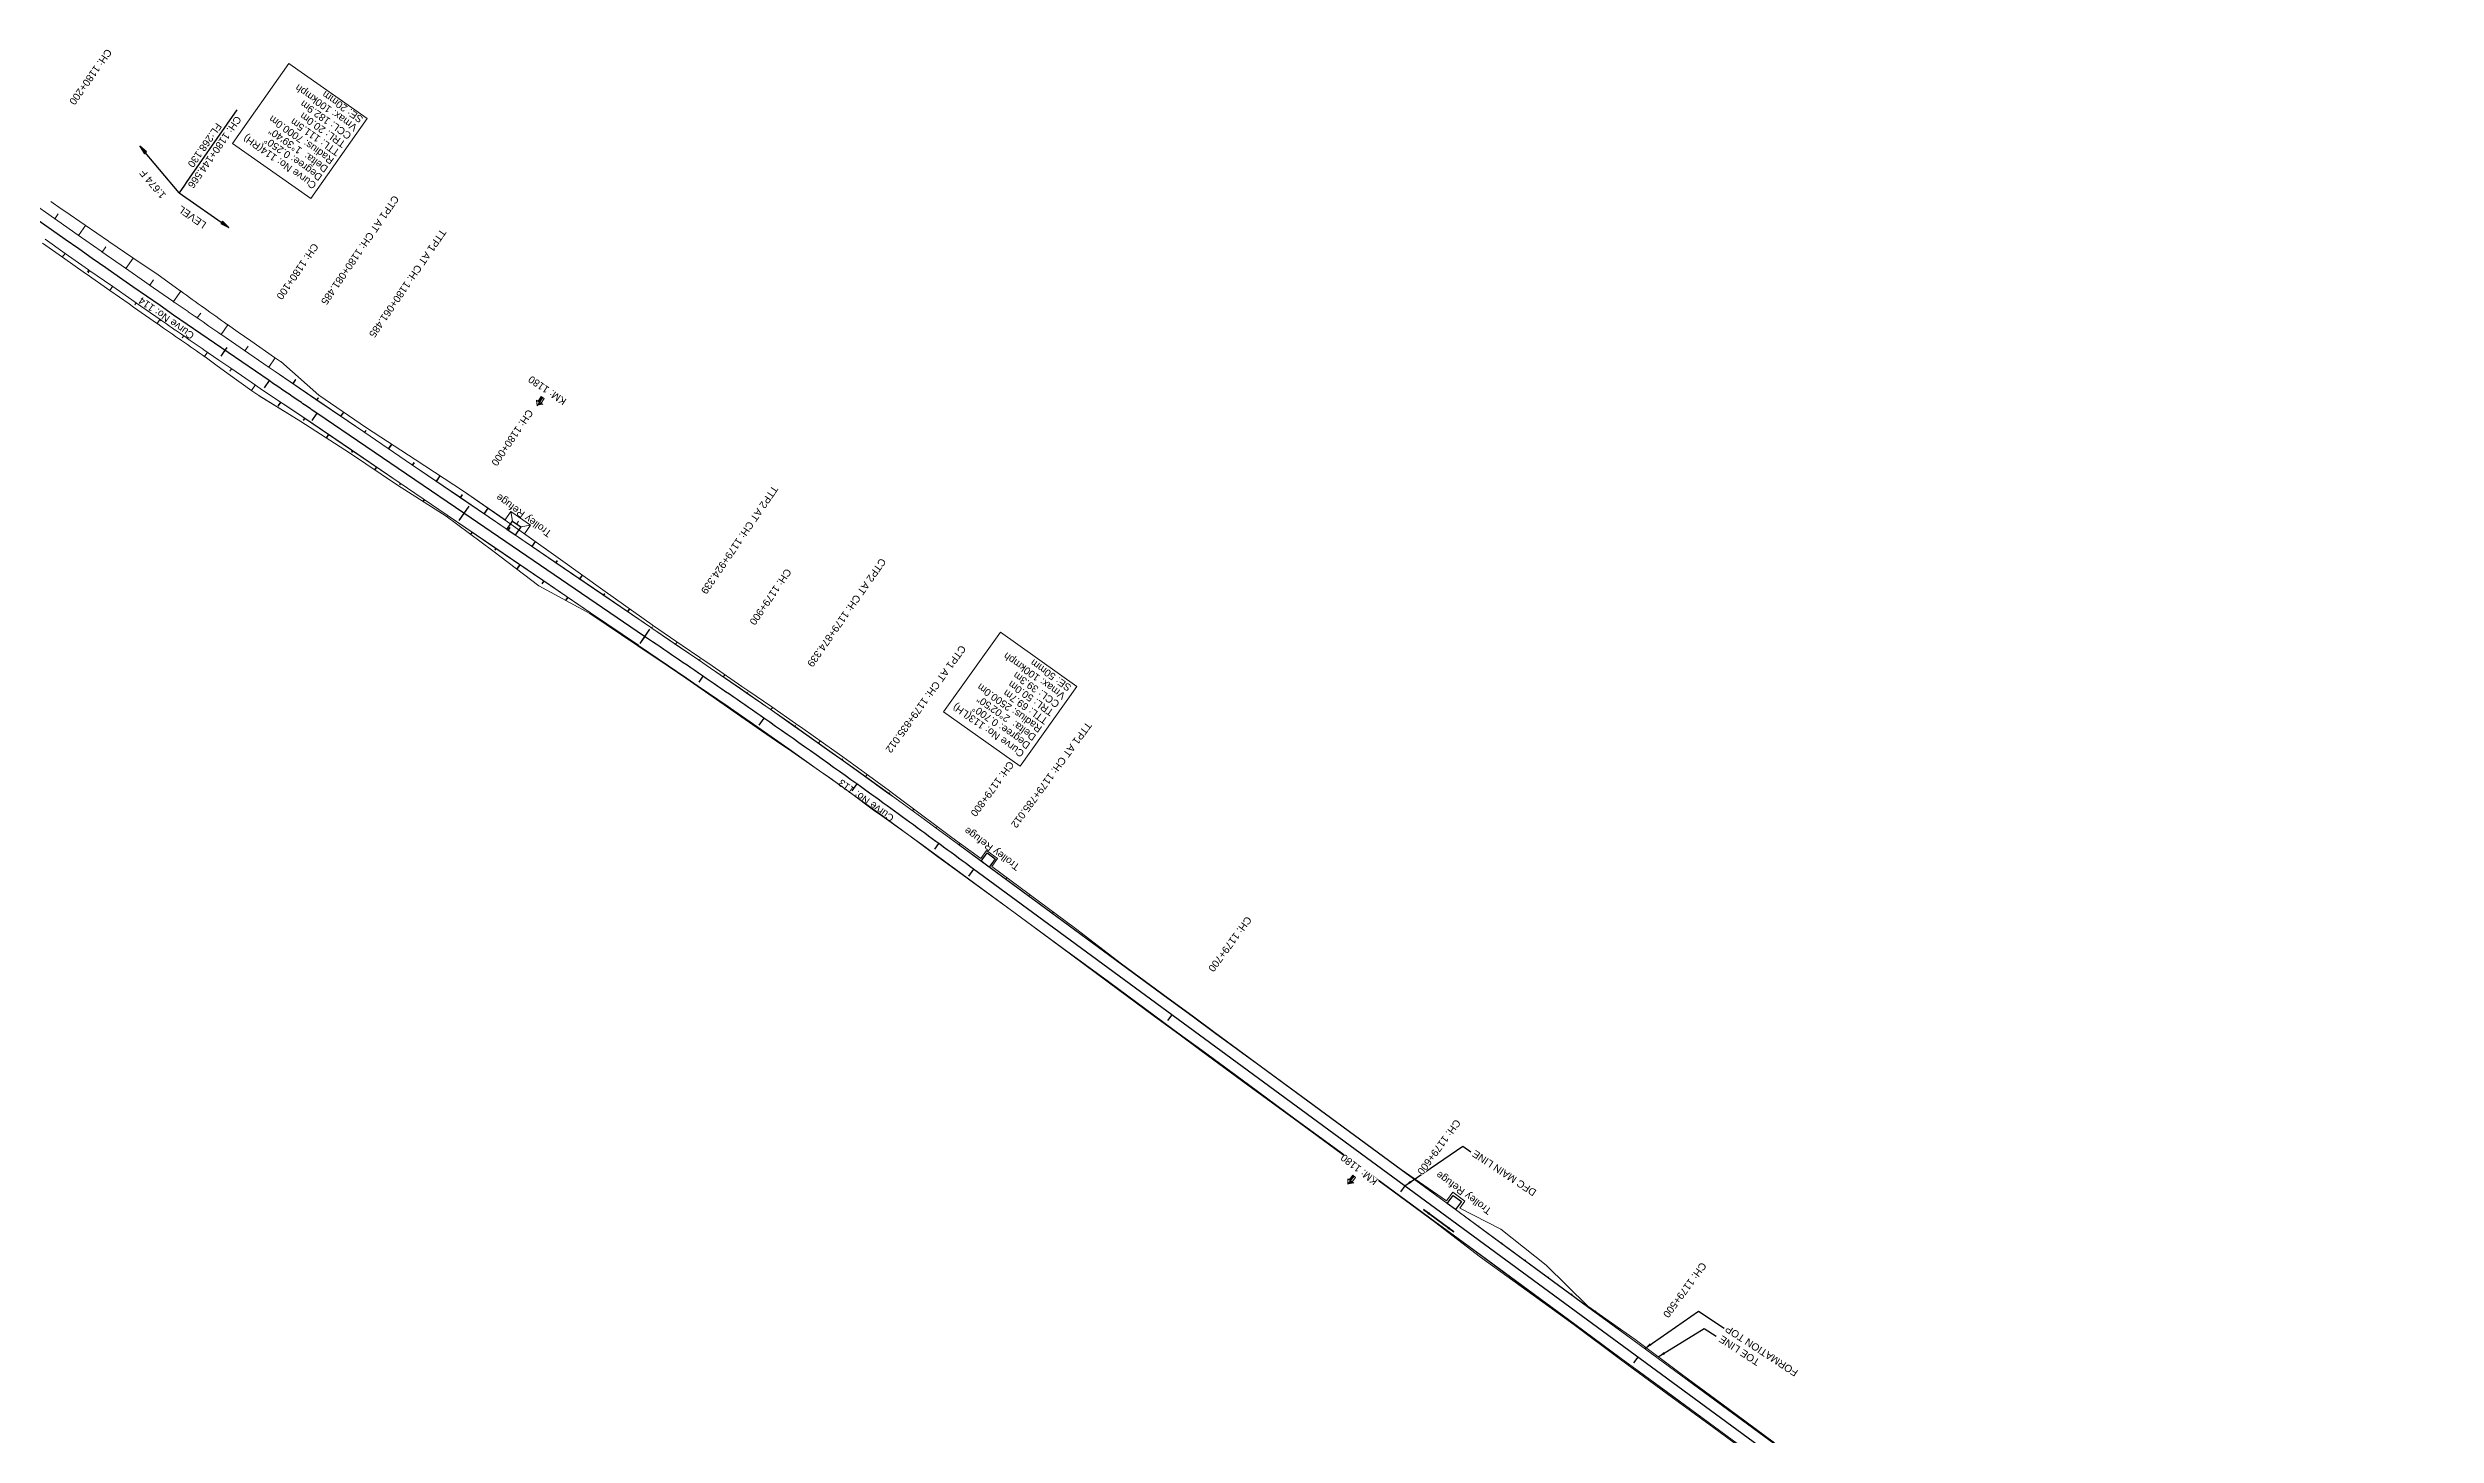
# Model space of a CAD drawing. Header units: metres. Extents: x 646784 to 662189, y 3367130 to 3378376.
# Drawn here: x 652302 to 653128, y 3373862 to 3374342 of the extents above; entities that cross this region are included whole.
import ezdxf
from ezdxf.enums import TextEntityAlignment as Align

# ---------------------------------------------------------------- set-up
doc = ezdxf.new("R2010")
doc.units = ezdxf.units.M
doc.header["$MEASUREMENT"] = 0
doc.linetypes.add('CENTER2', pattern=[1.125, 0.75, -0.125, 0.125, -0.125])
for name, color, linetype, lineweight in [('C-ALIG-DG-SPIRAL', 1, 'CENTER2', 70), ('C-ALIG-LABL-DG', 1, 'Continuous', 25), ('C-ALIG-LABL-DG-MARK', 1, 'Continuous', 25), ('Km post', 1, 'Continuous', 13), ('Proposed Curve_Details', 10, 'Continuous', 0), ('PROPOSED DFC TRACK', 1, 'Continuous', 0), ('PROPOSED DFCC TOE LINE', 239, 'Continuous', 0), ('PROPOSED DFCC TOE SLOPES', 239, 'Continuous', 0)]:
    doc.layers.add(name, color=color, linetype=linetype, lineweight=lineweight)
for name, color, linetype in [('PROPOSED DFCC FORMATION LINE', 187, 'Continuous'), ('PROPOSED FORMATION LINE - PLAN', 187, 'Continuous'), ('Trolley Refuse', 10, 'Continuous')]:
    doc.layers.add(name, color=color, linetype=linetype)
doc.styles.add('Arial', font='arial.ttf')
doc.styles.get("Standard").update_dxf_attribs({"font": 'arial.ttf'})
doc.styles.add('Style-Arial', font='arial.ttf')
doc.dimstyles.new('ISO-25', dxfattribs={"dimtxt": 2.5, "dimasz": 2.5, "dimexe": 1.25, "dimexo": 0.625, "dimtad": 1, "dimtxsty": 'Standard', "dimcen": 2.5, "dimadec": 0, "dimazin": 0, "dimtfac": 1, "dimtmove": 0, "dimatfit": 3, "dimfxl": 1, "dimarcsym": 0})

# ---------------------------------------------------------------- blocks, each defined once
blk = doc.blocks.new('Direction')
h = blk.add_hatch(color=256)
h.dxf.hatch_style = 1
h.paths.add_polyline_path([(-5.54, 0), (-4.75, -0.13), (-4.75, 0.13)])
blk.add_lwpolyline([(-5.54, 0), (-4.75, -0.13), (-4.75, 0.13)], close=True)
blk.add_lwpolyline([(0, 0), (-5.54, 0)])
blk = doc.blocks.new('Tick Hor')
blk.add_lwpolyline([(-0.5, 0), (0.5, 0)])
blk = doc.blocks.new('KM Post')
at = {"layer": 'Km post', "lineweight": 13}
h = blk.add_hatch(color=256, dxfattribs=at)
h.paths.add_polyline_path([(0, -8.9), (1.6, -8.9), (1.6, -3.8), (0, -3.8)])
h.paths.add_polyline_path([(0, -3.8), (0, 0), (-3.4, -3.8)])
for p, q in [((0, -8.9), (0, 0)), ((3.1, -3.8), (0, 0)), ((3.1, -3.8), (-3.4, -3.8))]:
    blk.add_line(p, q, dxfattribs=at)
blk.add_lwpolyline([(1.6, -3.8), (1.6, -8.9), (-1.6, -8.9), (-1.6, -3.8)], dxfattribs=at)

msp = doc.modelspace()

# ---------------------------------------------------------------- linework, layer by layer
at = {"layer": 'C-ALIG-LABL-DG', "color": 1, "linetype": 'Continuous', "lineweight": 25}
for p, q in [((652363.5968, 3374237.6997), (652362.1807, 3374235.6395)), ((652446.2036, 3374181.3429), (652444.796, 3374179.2769)), ((652446.206, 3374181.3413), (652444.7983, 3374179.2753)), ((652508.733, 3374138.7389), (652507.3253, 3374136.6729)), ((652528.8338, 3374125.0201), (652527.4212, 3374122.9574)), ((652610.3631, 3374067.1246), (652608.8844, 3374065.1089)), ((652690.9425, 3374007.905), (652689.4619, 3374005.8906)), ((652852.096, 3373889.4586), (652850.6154, 3373887.4442))]:
    msp.add_line(p, q, dxfattribs=at)
at = {"layer": 'C-ALIG-LABL-DG-MARK', "color": 1, "linetype": 'Continuous', "lineweight": 25}
for p, q in [((652378.8692, 3374227.2323), (652377.1765, 3374224.7555)), ((652378.8692, 3374227.2323), (652377.1765, 3374224.7555)), ((652395.3921, 3374215.9631), (652393.7028, 3374213.4838)), ((652395.3921, 3374215.9631), (652393.7029, 3374213.4838)), ((652508.7304, 3374138.7406), (652507.0412, 3374136.2614)), ((652549.9567, 3374110.4497), (652548.2428, 3374107.9875)), ((652582.0561, 3374087.7288), (652580.3037, 3374085.2938)), ((652622.4428, 3374058.2518), (652620.6661, 3374055.8345))]:
    msp.add_line(p, q, dxfattribs=at)
at = {"layer": 'Proposed Curve_Details'}
for points in [[(652412.7847, 3374317.8432), (652393.2914, 3374290.1899), (652366.2707, 3374309.2372), (652385.7639, 3374336.8906)], [(652658.1524, 3374121.4226), (652638.5284, 3374093.8619), (652612.0705, 3374112.7008), (652631.6946, 3374140.2614)]]:
    msp.add_lwpolyline(points, close=True, dxfattribs=at)
at = {"layer": 'PROPOSED DFCC FORMATION LINE', "lineweight": 0, "flags": 128}
for points in [[(652899.1805, 3373859.5677), (652883.0651, 3373871.4124), (652866.9498, 3373883.257), (652850.8344, 3373895.1017), (652834.7191, 3373906.9463), (652818.6038, 3373918.791), (652802.4884, 3373930.6356), (652786.3731, 3373942.4803), (652770.2577, 3373954.3249), (652754.1424, 3373966.1696), (652738.0271, 3373978.0142), (652721.9117, 3373989.8589), (652705.7964, 3374001.7035), (652698.0401, 3374007.4043), (652689.6302, 3374013.5855), (652673.5149, 3374025.4302), (652657.3995, 3374037.2748), (652641.2842, 3374049.1195), (652625.1688, 3374060.9641), (652624.6925, 3374061.3142), (652614.617, 3374068.7165), (652609.0431, 3374072.8043), (652604.5283, 3374076.1089), (652594.4174, 3374083.4788), (652592.8709, 3374084.6015), (652584.2751, 3374090.8136), (652576.6165, 3374096.3037), (652573.5999, 3374098.4541), (652562.8848, 3374106.0386), (652560.2685, 3374107.8777), (652552.1301, 3374113.5668), (652543.8305, 3374119.3209), (652541.8409, 3374120.694), (652531.529, 3374127.7799), (652527.3293, 3374130.6539), (652521.2032, 3374134.8374), (652510.8726, 3374141.8793), (652510.802, 3374141.9273), (652494.2738, 3374153.1887), (652477.7456, 3374164.4501), (652461.2175, 3374175.7115), (652444.6893, 3374186.9729), (652428.1611, 3374198.2343), (652411.6329, 3374209.4957), (652395.1047, 3374220.7571), (652380.9564, 3374230.4085)], [(652510.8445, 3374141.8379), (652510.7739, 3374141.886), (652494.2457, 3374153.1474), (652477.7175, 3374164.4088), (652461.1893, 3374175.6702), (652444.6611, 3374186.9316), (652428.1329, 3374198.193), (652411.6047, 3374209.4544), (652395.0765, 3374220.7157), (652381.0133, 3374230.3696)], [(652899.1509, 3373859.5274), (652883.0355, 3373871.3721), (652866.9202, 3373883.2167), (652850.8048, 3373895.0614), (652834.6895, 3373906.906), (652818.5742, 3373918.7507), (652802.4588, 3373930.5953), (652786.3435, 3373942.44), (652770.2281, 3373954.2846), (652754.1128, 3373966.1293), (652737.9974, 3373977.9739), (652721.8821, 3373989.8186), (652705.7668, 3374001.6632), (652698.0105, 3374007.364), (652689.6006, 3374013.5452), (652673.4852, 3374025.3899), (652657.3699, 3374037.2345), (652641.2546, 3374049.0792), (652625.1392, 3374060.9239), (652624.6629, 3374061.274), (652614.5874, 3374068.6761), (652609.0136, 3374072.764), (652604.4988, 3374076.0685), (652594.388, 3374083.4384), (652592.8415, 3374084.561), (652584.2459, 3374090.773), (652576.5874, 3374096.263), (652573.5709, 3374098.4134), (652562.8561, 3374105.9977), (652560.2398, 3374107.8368), (652552.1016, 3374113.5257), (652543.8021, 3374119.2797), (652541.8125, 3374120.6529), (652531.5007, 3374127.7387), (652527.301, 3374130.6126), (652521.1751, 3374134.7961), (652510.8445, 3374141.8379), (652510.7739, 3374141.886), (652494.2457, 3374153.1474), (652477.7175, 3374164.4088), (652461.1893, 3374175.6702), (652444.6611, 3374186.9316), (652428.1329, 3374198.193), (652411.6047, 3374209.4544), (652395.0765, 3374220.7157), (652382.4386, 3374229.3912)], [(652506.6214, 3374135.6399), (652506.5509, 3374135.688), (652490.0227, 3374146.9493), (652473.4945, 3374158.2107), (652456.9663, 3374169.4721), (652440.4381, 3374180.7335), (652423.9099, 3374191.9949), (652407.3817, 3374203.2563), (652390.8535, 3374214.5177), (652376.6404, 3374223.9712)], [(652894.6795, 3373853.4439), (652878.5642, 3373865.2885), (652862.4488, 3373877.1332), (652846.3335, 3373888.9778), (652830.2181, 3373900.8225), (652814.1028, 3373912.6671), (652797.9875, 3373924.5118), (652781.8721, 3373936.3564), (652765.7568, 3373948.2011), (652749.6414, 3373960.0457), (652733.5261, 3373971.8904), (652717.4107, 3373983.735), (652701.2954, 3373995.5797), (652693.5391, 3374001.2805), (652685.1292, 3374007.4617), (652669.0139, 3374019.3064), (652652.8985, 3374031.151), (652636.7832, 3374042.9957), (652620.6679, 3374054.8403), (652620.1915, 3374055.1904), (652610.1198, 3374062.5898), (652604.5514, 3374066.6737), (652600.0427, 3374069.9738), (652589.951, 3374077.3298), (652588.408, 3374078.4498), (652579.8356, 3374084.6451), (652572.2002, 3374090.1185), (652569.1928, 3374092.2624), (652558.5103, 3374099.8238), (652555.9019, 3374101.6574), (652547.7882, 3374107.3292), (652539.5112, 3374113.0676), (652537.5263, 3374114.4375), (652527.2339, 3374121.51), (652523.04, 3374124.3799), (652516.92, 3374128.5594), (652506.5933, 3374135.5985), (652506.5227, 3374135.6466), (652489.9945, 3374146.908), (652473.4663, 3374158.1694), (652456.9381, 3374169.4308), (652440.4099, 3374180.6922), (652423.8817, 3374191.9536), (652407.3535, 3374203.215), (652390.8254, 3374214.4764), (652376.6404, 3374223.9712)], [(652894.7091, 3373853.4842), (652878.5938, 3373865.3288), (652862.4784, 3373877.1735), (652846.3631, 3373889.0181), (652830.2477, 3373900.8628), (652814.1324, 3373912.7074), (652798.0171, 3373924.5521), (652781.9017, 3373936.3967), (652765.7864, 3373948.2414), (652749.671, 3373960.086), (652733.5557, 3373971.9307), (652717.4404, 3373983.7753), (652701.325, 3373995.62), (652693.5687, 3374001.3208), (652685.1588, 3374007.502), (652669.0435, 3374019.3466), (652652.9282, 3374031.1913), (652636.8128, 3374043.0359), (652620.6975, 3374054.8806), (652620.2211, 3374055.2307), (652610.1494, 3374062.6301), (652604.5809, 3374066.714), (652600.0722, 3374070.0142), (652589.9804, 3374077.3702), (652588.4374, 3374078.4903), (652579.8648, 3374084.6857), (652572.2293, 3374090.1592), (652569.2218, 3374092.3031), (652558.539, 3374099.8647), (652555.9306, 3374101.6983), (652547.8168, 3374107.3702), (652539.5396, 3374113.1087), (652537.5547, 3374114.4786), (652527.2622, 3374121.5512), (652523.0682, 3374124.4212), (652516.9482, 3374128.6007), (652506.6214, 3374135.6399), (652506.5509, 3374135.688), (652490.0227, 3374146.9493), (652473.4945, 3374158.2107), (652456.9663, 3374169.4721), (652440.4381, 3374180.7335), (652423.9099, 3374191.9949), (652407.3817, 3374203.2563), (652390.8535, 3374214.5177), (652376.6404, 3374223.9712)]]:
    msp.add_lwpolyline(points, dxfattribs=at)
at = {"layer": 'PROPOSED DFCC TOE LINE', "lineweight": 0, "flags": 128}
for points in [[(652382.9024, 3374233.8155), (652396.0877, 3374222.1998), (652412.5622, 3374210.8597), (652429.3458, 3374199.9731), (652446.0921, 3374189.0319), (652462.5088, 3374177.6068), (652478.7744, 3374165.96), (652495.0554, 3374154.3358), (652511.345, 3374142.7243), (652511.4151, 3374142.6754), (652521.7185, 3374135.5927), (652527.8376, 3374131.3973), (652532.037, 3374128.5215), (652542.3665, 3374121.4562), (652544.3605, 3374120.0882), (652552.6773, 3374114.3528), (652560.8283, 3374108.6752), (652563.4488, 3374106.8399), (652574.1819, 3374099.2717), (652577.2037, 3374097.1261), (652584.8352, 3374091.5919), (652593.3803, 3374085.3037), (652594.9175, 3374084.1673), (652604.9483, 3374076.6833), (652609.4286, 3374073.3305), (652614.9595, 3374069.1831), (652624.9231, 3374061.8783), (652626.9509, 3374064.6768), (652630.7485, 3374061.925), (652628.707, 3374059.1077), (652641.656, 3374049.6253), (652657.6793, 3374037.6556), (652673.5572, 3374025.4878), (652689.6828, 3374013.6571), (652698.089, 3374007.4708), (652705.8418, 3374001.7654), (652721.95, 3373989.911), (652738.0526, 3373978.049), (652754.1489, 3373966.1785), (652770.2577, 3373954.3249), (652785.8882, 3373943.5343), (652788.1137, 3373946.545), (652792.2936, 3373943.4551), (652790.4973, 3373941.0251), (652804.7575, 3373933.7228), (652820.4185, 3373921.26), (652834.8143, 3373907.0759), (652851.1514, 3373895.5329), (652867.1772, 3373883.5665), (652883.2805, 3373871.7054), (652899.3836, 3373859.8441)], [(652382.9024, 3374233.8155), (652396.0877, 3374222.1998), (652412.5622, 3374210.8597), (652429.3458, 3374199.9731), (652446.0921, 3374189.0319), (652460.4494, 3374179.04), (652462.4501, 3374181.9429), (652469.2636, 3374177.2684), (652467.1941, 3374174.252), (652478.7744, 3374165.96), (652495.0554, 3374154.3358), (652511.345, 3374142.7243), (652511.4151, 3374142.6754)], [(652693.4216, 3374001.1205), (652693.4216, 3374001.1205), (652684.9997, 3374007.2855), (652668.9224, 3374019.1819), (652652.8847, 3374031.1322), (652636.7832, 3374042.9957), (652620.6433, 3374054.8068), (652620.177, 3374055.1706), (652610.097, 3374062.5587), (652604.5457, 3374066.666), (652600.0427, 3374069.9738), (652589.8735, 3374077.2231), (652588.3181, 3374078.3259), (652579.8356, 3374084.6451), (652572.1989, 3374090.1166), (652569.1714, 3374092.2323), (652558.4236, 3374099.7007), (652555.8076, 3374101.5232), (652547.671, 3374107.1608), (652539.3713, 3374112.8649), (652537.3809, 3374114.2267), (652527.1432, 3374121.3775), (652522.9673, 3374124.2737), (652516.8296, 3374128.4269), (652506.4765, 3374135.4271), (652506.4052, 3374135.4742), (652489.8038, 3374146.6281), (652472.1731, 3374156.2713), (652456.2316, 3374168.3938), (652440.1446, 3374180.3027), (652423.2383, 3374191.0092), (652406.6583, 3374202.1946), (652389.8472, 3374213.0407), (652375.3169, 3374222.0346)], [(652506.4765, 3374135.4271), (652506.4052, 3374135.4742), (652489.8038, 3374146.6281), (652472.1731, 3374156.2713), (652456.2316, 3374168.3938), (652440.1446, 3374180.3027), (652423.2383, 3374191.0092), (652406.6583, 3374202.1946), (652389.8472, 3374213.0407), (652375.4564, 3374221.9483)], [(652463.0665, 3374178.6319), (652462.4501, 3374181.9429)], [(652462.1369, 3374177.2739), (652462.2303, 3374177.2096)], [(652465.9526, 3374176.6519), (652469.2636, 3374177.2684)]]:
    msp.add_lwpolyline(points, dxfattribs=at)
at = {"layer": 'PROPOSED DFCC TOE LINE', "lineweight": 0}
msp.add_lwpolyline([(652894.4658, 3373853.1531), (652878.3205, 3373864.9571), (652862.1846, 3373876.7737), (652846.0723, 3373888.6225), (652830.075, 3373900.6277), (652813.8614, 3373912.3387), (652797.6588, 3373924.0646), (652781.7669, 3373936.2133), (652765.6766, 3373948.092), (652749.5273, 3373959.8905), (652733.3907, 3373971.7063), (652717.2771, 3373983.5533), (652701.1545, 3373995.3879), (652693.4216, 3374001.1205)], dxfattribs=at)
msp.add_polyline3d([(652375.3169, 3374222.0346, 267.7047), (652372.9165, 3374223.7319, 267.7278), (652364.7672, 3374229.5457, 267.823), (652360.4312, 3374232.7008, 267.8961), (652356.8231, 3374235.3991, 267.9855), (652356.7029, 3374235.4821, 267.9856), (652355.7938, 3374236.1102, 267.9865), (652354.7648, 3374236.8216, 267.9875), (652353.736, 3374237.5334, 267.9884), (652352.7073, 3374238.2454, 267.9893), (652351.6789, 3374238.9578, 267.9902), (652350.6507, 3374239.6704, 267.991), (652349.6227, 3374240.3834, 267.9918), (652348.5949, 3374241.0966, 267.9925), (652348.4749, 3374241.1799, 267.9926), (652347.5674, 3374241.8102, 267.9932), (652346.54, 3374242.524, 267.9938), (652345.5129, 3374243.2382, 267.9944), (652345.4764, 3374243.2636, 267.9944), (652344.4859, 3374243.9526, 267.9949), (652343.4592, 3374244.6674, 267.9955), (652342.4327, 3374245.3825, 267.9959), (652341.4064, 3374246.0978, 267.9963), (652340.3786, 3374246.8111, 267.9953), (652340.2588, 3374246.8948, 267.9954), (652332.0541, 3374252.6259, 267.9973), (652330.4619, 3374253.7389, 267.9972), (652323.8543, 3374258.3639, 267.9964), (652315.6618, 3374264.1123, 267.9946), (652315.4705, 3374264.2468, 267.9946), (652307.4737, 3374269.8668, 267.9895), (652300.5008, 3374274.7855, 267.9869)], dxfattribs=at)
at = {"layer": 'PROPOSED DFCC TOE SLOPES', "linetype": 'Continuous', "lineweight": 0}
for p, q in [((652306.0125, 3374284.8566, 268.236), (652304.8325, 3374283.1783, 268.7936)), ((652313.0173, 3374277.4329, 268.8084), (652315.4344, 3374280.8815, 267.9096)), ((652308.3408, 3374271.2464, 268.803), (652307.4068, 3374269.914, 267.9894)), ((652322.4489, 3374273.4718, 268.4879), (652321.2101, 3374271.699, 268.8233)), ((652316.0619, 3374264.8374, 268.4062), (652316.5334, 3374265.5122, 268.8179)), ((652329.4112, 3374265.9769, 268.8381), (652331.9484, 3374269.6188, 268.3936)), ((652338.9169, 3374262.1332, 268.7376), (652337.6204, 3374260.2665, 268.853)), ((652324.7343, 3374259.7898, 268.8327), (652323.7781, 3374258.4174, 267.9964)), ((652332.4582, 3374253.3807, 268.4224), (652332.9433, 3374254.079, 268.8475)), ((652345.8377, 3374254.5678, 268.8678), (652348.3421, 3374258.1846, 268.3447)), ((652341.1604, 3374248.38, 268.8623), (652340.1733, 3374246.9545, 267.9954)), ((652355.2561, 3374250.6088, 268.417), (652354.0634, 3374248.8811, 268.8788)), ((652362.2969, 3374243.2058, 268.8825), (652364.591, 3374246.5392, 267.6539)), ((652348.8851, 3374241.9678, 268.4331), (652349.3857, 3374242.6929, 268.8735)), ((652357.619, 3374237.0172, 268.8775), (652356.6077, 3374235.5479, 267.9857)), ((652371.6548, 3374239.1692, 268.167), (652370.5387, 3374237.5425, 268.8825)), ((652365.2648, 3374230.4853, 268.3511), (652365.8605, 3374231.3534, 268.8775)), ((652378.7885, 3374231.8909, 268.8825), (652380.9963, 3374235.1184, 267.3816)), ((652374.11, 3374225.7015, 268.8775), (652372.8131, 3374223.8057, 267.729))]:
    msp.add_line(p, q, dxfattribs=at)
at = {"layer": 'PROPOSED DFCC TOE SLOPES', "flags": 128}
for points in [[(652316.7285, 3374265.0249), (652316.3786, 3374264.5117)], [(652316.7293, 3374265.0244), (652316.3794, 3374264.5111)], [(652345.7447, 3374254.3277), (652345.8148, 3374254.4307)], [(652341.5217, 3374248.1296), (652341.3477, 3374247.8743)]]:
    msp.add_lwpolyline(points, dxfattribs=at)
at = {"layer": 'PROPOSED DFCC TOE SLOPES', "linetype": 'Continuous', "lineweight": 0, "flags": 128}
for points in [[(652387.0531, 3374226.1825), (652388.0592, 3374227.6591)], [(652387.1736, 3374226.1003), (652388.1798, 3374227.577)], [(652395.3172, 3374220.5518), (652395.8224, 3374221.2932)], [(652395.4377, 3374220.4696), (652395.9427, 3374221.2108)], [(652382.9506, 3374219.9023), (652381.963, 3374218.4527)], [(652383.0685, 3374219.822), (652382.0806, 3374218.372)], [(652391.2147, 3374214.2716), (652390.7146, 3374213.5376)], [(652391.3326, 3374214.1913), (652390.8335, 3374213.4588)], [(652403.5813, 3374214.9211), (652404.5648, 3374216.3646)], [(652403.7018, 3374214.8389), (652404.685, 3374216.2819)], [(652399.4788, 3374208.6409), (652398.6201, 3374207.3806)], [(652399.5967, 3374208.5606), (652398.74, 3374207.3033)], [(652411.8454, 3374209.2904), (652412.326, 3374209.9958)], [(652411.9659, 3374209.2082), (652412.4475, 3374209.915)], [(652420.1095, 3374203.6597), (652421.1984, 3374205.2579)], [(652420.23, 3374203.5776), (652421.3208, 3374205.1785)], [(652407.7429, 3374203.0102), (652407.3818, 3374202.4802)], [(652407.8608, 3374202.9299), (652407.4998, 3374202.4001)], [(652416.007, 3374197.3795), (652415.3107, 3374196.3575)], [(652416.1249, 3374197.2992), (652415.4289, 3374196.2777)], [(652428.3736, 3374198.029), (652428.9816, 3374198.9214)], [(652428.4941, 3374197.9469), (652429.103, 3374198.8404)], [(652424.2711, 3374191.7488), (652423.9394, 3374191.262)], [(652424.389, 3374191.6685), (652424.0586, 3374191.1837)], [(652436.6377, 3374192.3983), (652437.9628, 3374194.3432)], [(652436.7582, 3374192.3162), (652438.085, 3374194.2634)], [(652444.9018, 3374186.7676), (652445.6165, 3374187.8166)], [(652445.0223, 3374186.6855), (652445.7366, 3374187.7338)], [(652432.5352, 3374186.1181), (652432.0609, 3374185.422)], [(652432.6531, 3374186.0378), (652432.1815, 3374185.3456)], [(652440.7993, 3374180.4874), (652440.6477, 3374180.2649)], [(652440.9172, 3374180.4071), (652440.764, 3374180.1823)], [(652453.1659, 3374181.1369), (652454.5395, 3374183.153)], [(652453.2864, 3374181.0548), (652454.6593, 3374183.0697)], [(652449.0634, 3374174.8567), (652448.5397, 3374174.088)], [(652449.1812, 3374174.7764), (652448.6544, 3374174.0031)], [(652461.4299, 3374175.5062), (652462.0878, 3374176.4717)], [(652461.5505, 3374175.4241), (652462.2074, 3374176.3882)], [(652464.5085, 3374177.6426), (652465.1568, 3374178.5882)], [(652469.694, 3374169.8755), (652470.8784, 3374171.6139)], [(652469.8146, 3374169.7934), (652470.9971, 3374171.5289)], [(652457.3275, 3374169.226), (652456.9537, 3374168.6775)], [(652457.4453, 3374169.1457), (652457.0695, 3374168.5941)], [(652465.5916, 3374163.5953), (652464.5507, 3374162.0677)], [(652465.7094, 3374163.515), (652464.6644, 3374161.9812)], [(652477.9581, 3374164.2448), (652478.4848, 3374165.0178)], [(652478.0787, 3374164.1627), (652478.6045, 3374164.9344)], [(652473.8557, 3374157.9646), (652473.207, 3374157.0126)], [(652473.9735, 3374157.8843), (652473.3288, 3374156.9381)], [(652486.2222, 3374158.6141), (652487.1519, 3374159.9787)], [(652486.3428, 3374158.532), (652487.2707, 3374159.8939)], [(652482.1198, 3374152.3339), (652481.3737, 3374151.239)], [(652482.2376, 3374152.2536), (652481.4995, 3374151.1702)], [(652490.3839, 3374146.7032), (652490.2752, 3374146.5438)], [(652490.5017, 3374146.6229), (652490.3934, 3374146.4639)], [(652494.4863, 3374152.9835), (652494.8894, 3374153.5751)], [(652494.6069, 3374152.9013), (652495.0091, 3374153.4917)], [(652502.7504, 3374147.3528), (652503.4374, 3374148.361)], [(652502.871, 3374147.2706), (652503.5562, 3374148.2763)], [(652502.871, 3374147.2706), (652503.5562, 3374148.2762)], [(652498.648, 3374141.0726), (652498.4673, 3374140.8074)], [(652498.7658, 3374140.9922), (652498.5857, 3374140.7278)], [(652511.1351, 3374141.6398), (652511.42, 3374142.058)], [(652511.1357, 3374141.6394), (652511.4207, 3374142.0575)], [(652506.9117, 3374135.442), (652506.8396, 3374135.3362)], [(652515.1732, 3374129.8106), (652515.0501, 3374129.6301)], [(652519.3986, 3374136.007), (652519.9465, 3374136.8108)], [(652519.4008, 3374136.0055), (652519.9493, 3374136.8089)], [(652527.6597, 3374130.3671), (652527.9277, 3374130.7596)], [(652527.6663, 3374130.3626), (652527.9351, 3374130.7545)], [(652523.4276, 3374124.1752), (652523.3764, 3374124.1004)], [(652535.9131, 3374124.7067), (652536.4563, 3374125.4987)], [(652535.918, 3374124.7033), (652536.4624, 3374125.4945)], [(652531.6687, 3374118.5232), (652531.5264, 3374118.316)], [(652544.1559, 3374119.0344), (652544.4347, 3374119.4396)], [(652544.1671, 3374119.0267), (652544.4474, 3374119.4308)], [(652552.3844, 3374113.328), (652552.959, 3374114.1565)], [(652552.3962, 3374113.3197), (652552.974, 3374114.1461)], [(652539.8986, 3374112.8598), (652539.8149, 3374112.7387)], [(652548.1045, 3374107.1691), (652547.9595, 3374106.9609)], [(652560.5916, 3374107.5895), (652560.8853, 3374108.0095)], [(652560.6066, 3374107.579), (652560.9023, 3374107.9976)], [(652556.2864, 3374101.4482), (652556.2254, 3374101.3614)], [(652568.7739, 3374101.8089), (652569.3757, 3374102.6607)], [(652568.7813, 3374101.8037), (652569.3851, 3374102.654)], [(652564.4427, 3374095.686), (652564.363, 3374095.5735)], [(652572.585, 3374089.9042), (652572.5686, 3374089.8812)], [(652576.9348, 3374096.014), (652577.2411, 3374096.4454)], [(652576.9496, 3374096.0034), (652577.258, 3374096.4332)], [(652585.0748, 3374090.174), (652585.6578, 3374090.9866)], [(652585.0856, 3374090.1662), (652585.6714, 3374090.9766)], [(652580.6973, 3374084.084), (652580.6107, 3374083.9636)], [(652593.19, 3374084.3081), (652593.4577, 3374084.6783)], [(652593.2012, 3374084.2999), (652593.4702, 3374084.6691)], [(652601.284, 3374078.4119), (652601.7585, 3374079.0632)], [(652601.2886, 3374078.4085), (652601.764, 3374079.0591)], [(652609.3624, 3374072.5082), (652609.5682, 3374072.7898)], [(652609.3684, 3374072.5038), (652609.5747, 3374072.785)], [(652617.4304, 3374066.5874), (652617.8046, 3374067.0973)], [(652617.4321, 3374066.5862), (652617.8065, 3374067.0958)], [(652625.4909, 3374060.6654), (652625.6814, 3374060.9246)], [(652625.4914, 3374060.665), (652625.682, 3374060.9242)], [(652633.5491, 3374054.7426), (652633.9406, 3374055.2752)], [(652641.6068, 3374048.8203), (652641.8065, 3374049.092)], [(652649.6645, 3374042.898), (652650.0179, 3374043.3788)], [(652698.0105, 3374007.364), (652698.089, 3374007.4708)], [(652700.2523, 3374005.7163), (652700.3298, 3374005.8218)], [(652693.5687, 3374001.3208), (652693.4216, 3374001.1205)], [(652708.3469, 3373999.8443), (652708.3839, 3373999.8946)], [(652716.3676, 3373993.8717), (652716.438, 3373993.9674)], [(652724.4583, 3373987.9942), (652724.4912, 3373988.0391)], [(652732.483, 3373982.027), (652732.5425, 3373982.108)], [(652740.5667, 3373976.1402), (652740.5928, 3373976.1757)], [(652748.5983, 3373970.1824), (652748.641, 3373970.2404)], [(652756.6717, 3373964.2814), (652756.6874, 3373964.3028)], [(652764.7136, 3373958.3377), (652764.73, 3373958.36)], [(652772.7797, 3373952.4269), (652772.7882, 3373952.4383)], [(652780.829, 3373946.4931), (652780.8799, 3373946.5623)], [(652788.9291, 3373940.6285), (652788.9716, 3373940.6863)], [(652796.9443, 3373934.6484), (652797.0633, 3373934.8103)], [(652805.0785, 3373928.8302), (652805.155, 3373928.9343)], [(652813.0597, 3373922.8038), (652813.2468, 3373923.0583)], [(652821.2279, 3373917.0319), (652821.3385, 3373917.1823)], [(652829.175, 3373910.9591), (652829.4302, 3373911.3063)], [(652837.3773, 3373905.2336), (652837.5219, 3373905.4303)], [(652845.2904, 3373899.1145), (652845.6136, 3373899.5543)], [(652853.5143, 3373893.4183), (652853.6805, 3373893.6445)], [(652861.4057, 3373887.2698), (652861.6934, 3373887.6612)], [(652869.5909, 3373881.5211), (652869.7185, 3373881.6946)], [(652877.521, 3373875.4252), (652877.7702, 3373875.7641)], [(652885.7003, 3373869.6682), (652885.8218, 3373869.8336)], [(652893.6364, 3373863.5805), (652893.8734, 3373863.9029)]]:
    msp.add_lwpolyline(points, dxfattribs=at)
at = {"layer": 'Trolley Refuse'}
for points in [[(652463.9726, 3374173.7658), (652461.0865, 3374175.7459), (652463.0665, 3374178.6319), (652465.9526, 3374176.6519)], [(652627.864, 3374058.9582), (652625.0299, 3374061.0119), (652627.0836, 3374063.846), (652629.9177, 3374061.7923)], [(652789.0257, 3373940.4626), (652786.2112, 3373942.5431), (652788.2918, 3373945.3576), (652791.1063, 3373943.2771)]]:
    msp.add_lwpolyline(points, close=True, dxfattribs=at)

# ---------------------------------------------------------------- block references
at = {"layer": 'C-ALIG-LABL-DG', "color": 1, "linetype": 'Continuous', "lineweight": 25}
for p, xscale, yscale, zscale, rotation in [((652363.5991, 3374237.6981), 2.499999999999999, 2.499999999999999, 2.499999999999999, 235.4982888586089), ((652446.2036, 3374181.3429), 5.999999999999992, 5.999999999999992, 5.999999999999992, 235.731666272621), ((652508.733, 3374138.7389), 6.000000000000058, 6.000000000000058, 6.000000000000058, 235.7316661701424)]:
    msp.add_blockref('Tick Hor', p, dxfattribs=dict(at, xscale=xscale, yscale=yscale, zscale=zscale, rotation=rotation))

# ---------------------------------------------------------------- texts
at = {"layer": 'C-ALIG-LABL-DG', "color": 1, "linetype": 'Continuous', "lineweight": 25, "insert": (652343.4305, 3374291.4872), "char_height": 2.5, "width": 11.415894, "attachment_point": 7, "rotation": 130.1334858, "style": 'Arial', "bg_fill": 3, "box_fill_scale": 1.04, "bg_fill_color": 256, "bg_fill_true_color": 13158600, "bg_fill_transparency": 0}
msp.add_mtext('1:674 F', dxfattribs=at)
at = {"layer": 'Proposed Curve_Details', "lineweight": 0, "insert": (652411.6659, 3374318.2318), "char_height": 2.5, "attachment_point": 7, "rotation": 144.8194484, "line_spacing_factor": 0.84, "style": 'Style-Arial'}
msp.add_mtext('Curve No: 114(RH)\\PDegree: 0.250%%D\\PDelta:  1%%D39\'40"\\PRadius: 7000.0m\\PTTL: 111.5m\\PTRL: 20.0m\\PCCL: 182.9m\\PVmax: 100kmph\\PSE: 20mm', dxfattribs=at)
at = {"layer": 'Proposed Curve_Details', "insert": (652656.5072, 3374121.6082), "char_height": 2.5, "attachment_point": 7, "rotation": 144.5479435, "line_spacing_factor": 0.84, "style": 'Style-Arial'}
msp.add_mtext('Curve No: 113(LH)\\PDegree: 0.700%%D\\PDelta:  2%%D02\'50"\\PRadius: 2500.0m\\PTTL: 69.7m\\PTRL: 50.0m\\PCCL: 39.3m\\PVmax: 100kmph\\PSE: 50mm', dxfattribs=at)
at = {"layer": 'PROPOSED DFC TRACK', "color": 10, "linetype": 'Continuous', "lineweight": -3, "ltscale": 5, "style": 'Style-Arial'}
msp.add_text(' DFC MAIN LINE', height=2.5, rotation=146.40432, dxfattribs=at).set_placement((652795.9387, 3373961.2055), align=Align.RIGHT)
at = {"layer": 'PROPOSED DFCC TOE LINE', "lineweight": 0}
msp.add_text(' TOE LINE', height=2.5, rotation=146.8857891, dxfattribs=at).set_placement((652881.208, 3373897.1054), align=Align.RIGHT)
at = {"layer": 'PROPOSED FORMATION LINE - PLAN', "lineweight": 0}
msp.add_text(' FORMATION TOP', height=2.5, rotation=146.8857891, dxfattribs=at).set_placement((652883.3312, 3373900.589), align=Align.RIGHT)
at = {"layer": 'Trolley Refuse', "style": 'Style-Arial'}
for s, rotation, p in [('Curve No: 114', 144.8194484, (652353.277, 3374243.343)), ('Trolley Refuge', 144, (652476.832, 3374174.8581)), ('Curve No: 113', 144.5479435, (652595.2039, 3374076.4366)), ('Trolley Refuge', 144, (652638.6761, 3374059.5611)), ('Trolley Refuge', 144, (652801.7884, 3373940.5419))]:
    msp.add_text(s, height=2.5, rotation=rotation, dxfattribs=at).set_placement(p)

# ---------------------------------------------------------------- leaders
at = {"layer": 'PROPOSED DFC TRACK', "color": 10, "linetype": 'Continuous', "lineweight": -3, "ltscale": 5}
msp.add_leader([(652771.5131, 3373948.6862), (652791.5579, 3373962.4332), (652794.358, 3373960.4282)], dimstyle='ISO-25', override={"dimtxt": 3, "dimasz": 2.5, "dimgap": 0.625, "dimtad": 0, "dimdec": 3, "dimzin": 2, "dimtdec": 3}, dxfattribs=at)
at = {"layer": 'PROPOSED DFC TRACK', "linetype": 'Continuous', "lineweight": 0}
for points in [[(652778.016, 3373940.4888), (652788.5198, 3373932.741)], [(652788.5198, 3373932.741), (652778.016, 3373940.4888)]]:
    msp.add_leader(points, dimstyle='ISO-25', override={"dimtxt": 3, "dimasz": 2.5, "dimtad": 0, "dimdec": 3, "dimzin": 2, "dimtdec": 3}, dxfattribs=at)
at = {"layer": 'PROPOSED DFCC TOE LINE', "lineweight": 0}
msp.add_leader([(652859.1643, 3373889.5497, 268.8477), (652875.0661, 3373899.3579, 268.8477), (652879.1943, 3373896.6531, 268.8477)], dimstyle='ISO-25', override={"dimtxt": 3, "dimasz": 2.5, "dimgap": 0.625, "dimtad": 0, "dimdec": 3, "dimzin": 2, "dimtdec": 3}, dxfattribs=at)
at = {"layer": 'PROPOSED FORMATION LINE - PLAN', "lineweight": 0}
msp.add_leader([(652854.4551, 3373892.4405, 268.8477), (652873.043, 3373905.3682, 268.8477), (652881.9111, 3373899.5086, 268.8477)], dimstyle='ISO-25', override={"dimtxt": 3, "dimasz": 2.5, "dimgap": 0.625, "dimtad": 0, "dimdec": 3, "dimzin": 2, "dimtdec": 3}, dxfattribs=at)

# ---------------------------------------------------------------- next in the draw order: texts
at = {"layer": 'C-ALIG-LABL-DG', "color": 1, "linetype": 'Continuous', "lineweight": 25, "char_height": 2.5, "style": 'Arial', "bg_fill": 3, "box_fill_scale": 1.04, "bg_fill_color": 256, "bg_fill_true_color": 13158600, "bg_fill_transparency": 0}
for s, insert, width, attachment_point, rotation in [('CH: 1180+144.566\\PFL:268.130', (652358.3568, 3374307.4482), 29.375085, 5, 235.1334858), ('LEVEL', (652348.5192, 3374287.906), 10.597766, 9, 145.1334858)]:
    msp.add_mtext(s, dxfattribs=dict(at, insert=insert, width=width, attachment_point=attachment_point, rotation=rotation))

# ---------------------------------------------------------------- next in the draw order: linework, layer by layer
at = {"layer": 'C-ALIG-DG-SPIRAL', "color": 1, "linetype": 'Continuous', "lineweight": 30, "flags": 128}
msp.add_lwpolyline([(653128.1046, 3373686.5947), (652622.4428, 3374058.2518), (652621.1432, 3374059.207), (652619.8435, 3374060.1622), (652618.5438, 3374061.1173), (652617.2441, 3374062.0723), (652615.9442, 3374063.0273), (652614.6443, 3374063.9821), (652613.3443, 3374064.9367), (652612.0441, 3374065.8912), (652610.7437, 3374066.8454), (652609.4432, 3374067.7994), (652608.1425, 3374068.7531), (652606.8416, 3374069.7065), (652605.5404, 3374070.6596), (652604.239, 3374071.6124), (652602.9372, 3374072.5647), (652601.6352, 3374073.5167), (652600.3329, 3374074.4682), (652599.0302, 3374075.4193), (652597.7272, 3374076.3699), (652596.4238, 3374077.3199), (652595.12, 3374078.2694), (652593.8158, 3374079.2184), (652592.5112, 3374080.1668), (652591.2061, 3374081.1145), (652589.9005, 3374082.0616), (652588.5945, 3374083.008), (652587.2879, 3374083.9536), (652585.9808, 3374084.8986), (652584.6731, 3374085.8428), (652583.3649, 3374086.7862), (652582.0561, 3374087.7288, 0.00393276), (652549.9567, 3374110.4497), (652548.6326, 3374111.3707), (652547.308, 3374112.2909), (652545.9828, 3374113.2103), (652544.657, 3374114.129), (652543.3308, 3374115.0469), (652542.0041, 3374115.9641), (652540.6768, 3374116.8805), (652539.3492, 3374117.7964), (652538.021, 3374118.7115), (652536.6925, 3374119.6261), (652535.3636, 3374120.5401), (652534.0343, 3374121.4536), (652532.7046, 3374122.3665), (652531.3746, 3374123.2789), (652530.0442, 3374124.1909), (652528.7136, 3374125.1024), (652527.3827, 3374126.0135), (652526.0515, 3374126.9242), (652524.72, 3374127.8345), (652523.3884, 3374128.7445), (652522.0565, 3374129.6542), (652520.7244, 3374130.5636), (652519.3922, 3374131.4728), (652518.0598, 3374132.3818), (652516.7273, 3374133.2905), (652515.3946, 3374134.1991), (652514.0619, 3374135.1076), (652512.7291, 3374136.016), (652511.3963, 3374136.9242), (652510.0634, 3374137.8324), (652508.7304, 3374138.7406), (652446.2036, 3374181.3429), (652395.3921, 3374215.9631), (652394.8589, 3374216.3263), (652394.3257, 3374216.6896), (652393.7926, 3374217.0529), (652393.2594, 3374217.4162), (652392.7262, 3374217.7794), (652392.1931, 3374218.1427), (652391.6599, 3374218.506), (652391.1268, 3374218.8694), (652390.5937, 3374219.2327), (652390.0606, 3374219.596), (652389.5275, 3374219.9594), (652388.9944, 3374220.3228), (652388.4613, 3374220.6862), (652387.9282, 3374221.0496), (652387.3951, 3374221.413), (652386.8621, 3374221.7765), (652386.3291, 3374222.14), (652385.7961, 3374222.5035), (652385.2631, 3374222.867), (652384.7301, 3374223.2306), (652384.1972, 3374223.5942), (652383.6643, 3374223.9578), (652383.1314, 3374224.3215), (652382.5985, 3374224.6852), (652382.0657, 3374225.049), (652381.5329, 3374225.4127), (652381.0001, 3374225.7766), (652380.4673, 3374226.1404), (652379.9346, 3374226.5043), (652379.4019, 3374226.8683), (652378.8692, 3374227.2323, -0.00653317), (652229.2102, 3374332.4098)], format="xyb", dxfattribs=at)
at = {"layer": 'C-ALIG-LABL-DG', "color": 1, "linetype": 'Continuous', "lineweight": 25}
msp.add_line((652367.7562, 3374320.9387), (652347.7479, 3374292.2217), dxfattribs=at)
at = {"layer": 'PROPOSED DFCC FORMATION LINE', "lineweight": 0}
msp.add_polyline3d([(652376.6404, 3374223.9712, 268.8775), (652374.2148, 3374225.6297, 268.8775), (652365.9605, 3374231.2848, 268.8775), (652361.5429, 3374234.3184, 268.8775), (652357.8346, 3374236.8688, 268.8775), (652357.7142, 3374236.9516, 268.8775), (652356.8044, 3374237.5779, 268.8775), (652355.7743, 3374238.2873, 268.8773), (652354.7443, 3374238.9968, 268.877), (652353.7144, 3374239.7065, 268.8766), (652352.6847, 3374240.4164, 268.8761), (652351.6551, 3374241.1265, 268.8754), (652350.6257, 3374241.8368, 268.8747), (652349.5964, 3374242.5472, 268.8738), (652349.4761, 3374242.6302, 268.8737), (652348.5671, 3374243.2578, 268.8728), (652347.5381, 3374243.9687, 268.8717), (652346.5091, 3374244.6797, 268.8705), (652346.4725, 3374244.7049, 268.8705), (652345.4803, 3374245.3908, 268.8692), (652344.4516, 3374246.1022, 268.8677), (652343.423, 3374246.8138, 268.8662), (652342.3946, 3374247.5255, 268.8645), (652341.3662, 3374248.2374, 268.8627), (652341.2462, 3374248.3206, 268.8625), (652333.0243, 3374254.0227, 268.8477), (652331.4293, 3374255.1309, 268.8448), (652324.8106, 3374259.7365, 268.8328), (652316.6051, 3374265.4621, 268.818), (652316.4134, 3374265.5961, 268.8176), (652308.4078, 3374271.1994, 268.8032), (652301.4249, 3374276.1005, 268.7905)], dxfattribs=at)

# ---------------------------------------------------------------- next in the draw order: block references
at = {"layer": 'C-ALIG-LABL-DG', "color": 1, "linetype": 'Continuous', "lineweight": 25, "xscale": 3.789791541545083, "yscale": 3.789791541545083, "zscale": 3.789791541545083}
for rotation in [310.1334858333364, 145.1334858333364]:
    msp.add_blockref('Direction', (652347.7479, 3374292.2217), dxfattribs=dict(at, rotation=rotation))

# ---------------------------------------------------------------- next in the draw order: texts
at = {"layer": 'C-ALIG-LABL-DG', "color": 1, "linetype": 'Continuous', "lineweight": 25, "char_height": 2.5, "style": 'Arial', "bg_fill": 3, "box_fill_scale": 1.04, "bg_fill_color": 256, "bg_fill_true_color": 13158600, "bg_fill_transparency": 0}
for s, insert, width, attachment_point, rotation in [('CH: 1180+200', (652323.7186, 3374341.5078), 22.502814, 4, 234.6797546), ('TTP1 AT CH: 1180+061.485', (652414.2864, 3374242.5585), 44.580201, 6, 235.7316663), ('CH: 1180+100', (652395.1177, 3374274.2966), 22.502814, 4, 235.4982657), ('CH: 1180+000', (652469.3338, 3374216.8243), 22.502814, 4, 235.7316663), ('CH: 1179+900', (652558.6193, 3374161.7618), 22.502814, 4, 235.5958988), ('CH: 1179+800', (652635.613, 3374095.1085), 22.502814, 4, 233.7359178), ('CH: 1179+700', (652717.7871, 3374041.4398), 22.502814, 4, 233.6844326), ('CH: 1179+600', (652790.0429, 3373971.2186), 22.502814, 4, 233.6844326), ('KM: 1180', (652760.8552, 3373948.727), 14.67118, 1, 142.1167425), ('CH: 1179+500', (652875.0249, 3373921.7714), 22.502814, 4, 233.6844326)]:
    msp.add_mtext(s, dxfattribs=dict(at, insert=insert, width=width, attachment_point=attachment_point, rotation=rotation))

# ---------------------------------------------------------------- next in the draw order: linework, layer by layer
at = {"layer": 'C-ALIG-LABL-DG', "color": 1, "linetype": 'Continuous', "lineweight": 25}
msp.add_line((652771.5193, 3373948.6818), (652770.0387, 3373946.6674), dxfattribs=at)
at = {"layer": 'PROPOSED DFCC FORMATION LINE', "lineweight": 0}
msp.add_polyline3d([(652381.0133, 3374230.3696, 268.8825), (652378.5904, 3374232.0263, 268.8825), (652370.3452, 3374237.6751, 268.8825), (652365.9326, 3374240.7053, 268.8825), (652362.2283, 3374243.2529, 268.8825), (652362.1081, 3374243.3357, 268.8825), (652361.1992, 3374243.9613, 268.8825), (652360.1703, 3374244.6699, 268.8823), (652359.1415, 3374245.3786, 268.882), (652358.1128, 3374246.0876, 268.8816), (652357.0842, 3374246.7967, 268.8811), (652356.0557, 3374247.506, 268.8804), (652355.0274, 3374248.2154, 268.8797), (652353.9992, 3374248.9251, 268.8788), (652353.8791, 3374249.008, 268.8787), (652352.9711, 3374249.6349, 268.8778), (652351.9432, 3374250.345, 268.8767), (652350.9154, 3374251.0552, 268.8755), (652350.8788, 3374251.0804, 268.8755), (652349.8877, 3374251.7656, 268.8742), (652348.8601, 3374252.4762, 268.8727), (652347.8327, 3374253.1869, 268.8712), (652346.8054, 3374253.8979, 268.8695), (652345.7782, 3374254.609, 268.8677), (652345.6583, 3374254.6921, 268.8675), (652337.4455, 3374260.3879, 268.8527), (652335.8523, 3374261.4948, 268.8498), (652329.2409, 3374266.0954, 268.8378), (652321.0445, 3374271.8146, 268.823), (652320.853, 3374271.9484, 268.8226), (652312.8562, 3374277.5456, 268.8082), (652305.8811, 3374282.4412, 268.7955), (652304.6761, 3374283.2882, 268.7933), (652296.5043, 3374289.0426, 268.7785)], dxfattribs=at)
at = {"layer": 'PROPOSED DFCC TOE LINE', "lineweight": 0}
msp.add_polyline3d([(652303.465, 3374289.1543, 267.6632), (652307.0354, 3374286.6438, 267.6756), (652308.2451, 3374285.805, 267.6965), (652315.2722, 3374280.9923, 267.9048), (652323.328, 3374275.4898, 268.1419), (652323.5208, 3374275.3582, 268.1476), (652331.7769, 3374269.7353, 268.3887), (652338.4358, 3374265.212, 268.5818), (652340.0404, 3374264.1237, 268.6281), (652348.1656, 3374258.3128, 268.3541), (652348.2836, 3374258.2271, 268.3478), (652349.2942, 3374257.4934, 268.2936), (652350.305, 3374256.76, 268.2395), (652351.3159, 3374256.0268, 268.1853), (652352.327, 3374255.2938, 268.1312), (652353.3024, 3374254.5871, 268.0791), (652353.3383, 3374254.561, 268.0771), (652354.3526, 3374253.8326, 268.033), (652355.3689, 3374253.107, 267.9953), (652356.2667, 3374252.4664, 267.962), (652356.3854, 3374252.3817, 267.9576), (652357.402, 3374251.6566, 267.92), (652358.4188, 3374250.9317, 267.8823), (652359.4358, 3374250.2071, 267.8447), (652360.453, 3374249.4827, 267.8071), (652361.4703, 3374248.7586, 267.7695), (652362.4878, 3374248.0346, 267.7319), (652363.5054, 3374247.311, 267.6943), (652364.4044, 3374246.672, 267.6612), (652364.5232, 3374246.5875, 267.6568), (652368.182, 3374243.9782, 267.5036), (652372.5779, 3374240.929, 267.4532), (652380.7981, 3374235.2538, 267.3815), (652383.22, 3374233.5984, 267.3824)], dxfattribs=at)

# ---------------------------------------------------------------- next in the draw order: block references
at = {"layer": 'C-ALIG-LABL-DG', "color": 1, "linetype": 'Continuous', "lineweight": 25, "xscale": 0.3933041122191764, "yscale": 0.3933041122191764, "zscale": 0.3933041122191764, "rotation": 142.116742518532}
msp.add_blockref('KM Post', (652751.8829, 3373949.2458), dxfattribs=at)

# ---------------------------------------------------------------- next in the draw order: texts
at = {"layer": 'C-ALIG-LABL-DG', "color": 1, "linetype": 'Continuous', "lineweight": 25, "char_height": 2.5, "style": 'Arial', "bg_fill": 3, "box_fill_scale": 1.04, "bg_fill_color": 256, "bg_fill_true_color": 13158600, "bg_fill_transparency": 0}
for s, insert, width, attachment_point, rotation in [('CTP1 AT CH: 1180+081.485', (652397.687, 3374253.88), 44.879894, 6, 235.6498152), ('KM: 1180', (652480.5288, 3374218.5793), 14.67118, 1, 145.7316663), ('TTP2 AT CH: 1179+924.339', (652529.0345, 3374153.8189), 44.566422, 6, 235.7316663), ('CTP1 AT CH: 1179+835.012', (652592.8537, 3374098.9017), 44.835113, 6, 234.2573904), ('TTP1 AT CH: 1179+785.012', (652636.2137, 3374072.9511), 44.53542, 6, 233.6844326)]:
    msp.add_mtext(s, dxfattribs=dict(at, insert=insert, width=width, attachment_point=attachment_point, rotation=rotation))

# ---------------------------------------------------------------- next in the draw order: block references
at = {"layer": 'C-ALIG-LABL-DG', "color": 1, "linetype": 'Continuous', "lineweight": 25, "xscale": 0.3933041122191815, "yscale": 0.3933041122191815, "zscale": 0.3933041122191815, "rotation": 145.7316662718854}
msp.add_blockref('KM Post', (652471.5418, 3374218.5313), dxfattribs=at)

# ---------------------------------------------------------------- next in the draw order: texts
at = {"layer": 'C-ALIG-LABL-DG', "color": 1, "linetype": 'Continuous', "lineweight": 25, "insert": (652565.7619, 3374128.6178), "char_height": 2.5, "width": 44.866115, "attachment_point": 6, "rotation": 235.1587085, "style": 'Arial', "bg_fill": 3, "box_fill_scale": 1.04, "bg_fill_color": 256, "bg_fill_true_color": 13158600, "bg_fill_transparency": 0}
msp.add_mtext('CTP2 AT CH: 1179+874.339', dxfattribs=at)

# ---------------------------------------------------------------- next in the draw order: texts
at = {"layer": 'C-ALIG-LABL-DG', "color": 1, "linetype": 'Continuous', "lineweight": 25, "insert": (652480.5312, 3374218.5777), "char_height": 2.5, "width": 14.67118, "attachment_point": 1, "rotation": 145.7316662, "style": 'Arial', "bg_fill": 3, "box_fill_scale": 1.04, "bg_fill_color": 256, "bg_fill_true_color": 13158600, "bg_fill_transparency": 0}
msp.add_mtext('KM: 1180', dxfattribs=at)

# ---------------------------------------------------------------- next in the draw order: block references
at = {"layer": 'C-ALIG-LABL-DG', "color": 1, "linetype": 'Continuous', "lineweight": 25, "xscale": 0.3933041122191786, "yscale": 0.3933041122191786, "zscale": 0.3933041122191786, "rotation": 145.7316661703647}
msp.add_blockref('KM Post', (652471.5441, 3374218.5297), dxfattribs=at)

doc.saveas('drawing.dxf')
